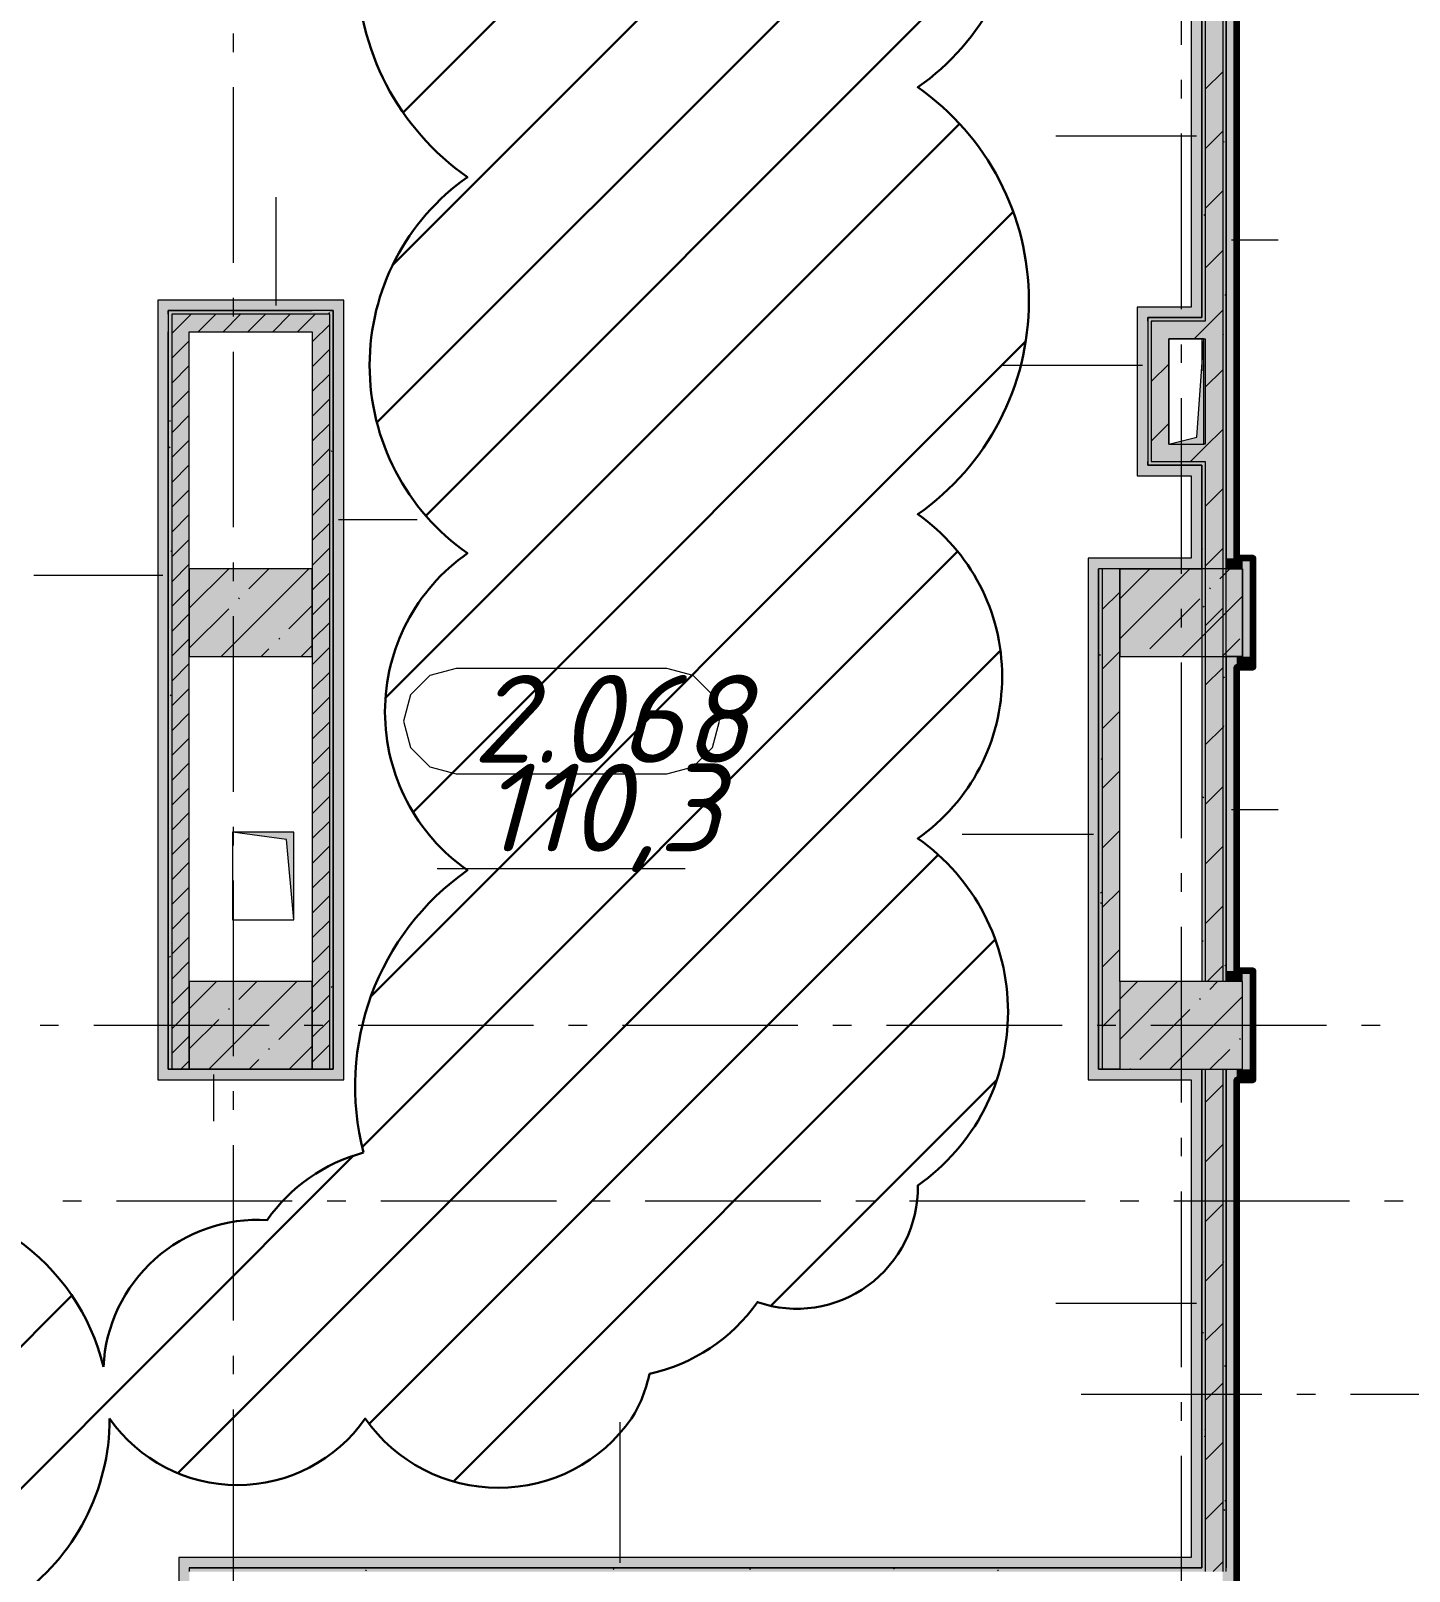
# Model space of a CAD drawing. Header units: millimetres. Extents: x -537608 to 253996, y -217170 to 186033.
# Drawn here: x -289315 to -281462, y 18091 to 26862 of the extents above; entities that cross this region are included whole.
import ezdxf

# ---------------------------------------------------------------- set-up
doc = ezdxf.new("R2010")
doc.units = ezdxf.units.MM
doc.layers.add('16) Лак 1.6м', color=160, linetype='Continuous', lineweight=90)
doc.layers.add('2) окраска коммуникации', color=152, linetype='Continuous', lineweight=30)
doc.layers.add('PDF _Геометрия', color=7, linetype='Continuous')
doc.layers.add('PDF _Текст', color=7, linetype='Continuous')
doc.layers.add('PDF _Сплошная заливка', color=7, linetype='Continuous', true_color=0xffffff)
doc.styles.add('PDF ISOCPEUR Italic', font='isocpeui.ttf')

msp = doc.modelspace()

# ---------------------------------------------------------------- hatches: boundary and pattern name
at = {"layer": '2) окраска коммуникации'}
h = msp.add_hatch(dxfattribs=at)
h.set_pattern_fill('ANSI31', color=5, scale=222)
h.set_pattern_definition([(45, (-305519.1, -20669.7), (-498.404, 498.404), [])])
edge = h.paths.add_edge_path()
edge.add_spline(control_points=[(-290778.1295, 11066.7373), (-290387.3432, 10570.6496), (-289743.0728, 11066.7373), (-288919.2533, 10560.095), (-288105.994, 11182.8428), (-286954.7585, 10760.6403), (-286007.4205, 10940.029), (-285042.7478, 10616.4758), (-284130.9316, 11012.6635), (-281975.2536, 10728.4524), (-280376.2745, 10966.1654), (-279268.5104, 11271.0495), (-278118.4513, 10949.6411), (-276985.3065, 10882.0339), (-275953.6379, 10645.4087), (-275395.5218, 9715.8097), (-275395.5218, 8271.0495), (-275157.9741, 7191.9904), (-275614.614, 6955.3652), (-274802.8089, 5738.4356), (-275817.5649, 5129.9708), (-275327.2936, 3468.321), (-275716.2842, 2758.4446), (-275293.4682, 2171.0495), (-273991.1979, 1727.4348), (-273974.2852, 2606.3284), (-273078.3544, 3011.9716), (-273078.3544, 4702.1524), (-273720.5962, 5040.1884), (-273078.3544, 5733.1622), (-273720.5962, 6578.2529), (-273078.3544, 7271.2267), (-273805.1597, 8271.0495), (-273078.3544, 9012.1129), (-274291.2526, 9488.1178), (-274291.2526, 9164.2291), (-275005.9538, 9367.0507), (-275005.9538, 9971.0495), (-275073.6046, 10786.8019), (-275073.6046, 11271.0495), (-274668.0133, 12503.4462), (-274837.1388, 13297.8308), (-275344.5167, 13652.7686), (-276004.109, 13838.6884), (-276985.0411, 13838.6884), (-277813.7588, 13821.7866), (-278642.4766, 14041.51), (-279014.5545, 14768.2882), (-278845.4274, 16002.1196), (-278185.8367, 17021.0495), (-276443.2448, 17292.7757), (-275935.8653, 18408.2946), (-275682.1763, 19337.8936), (-275310.1, 19659.0285), (-275479.2255, 20622.4311), (-274684.3331, 20656.2347), (-273872.5265, 20842.1545), (-273940.1773, 22126.6913), (-274481.0718, 22725.7503), (-273331.0143, 24399.0292), (-274379.5972, 25075.1012), (-273331.0143, 26038.5045), (-274075.1701, 26985.0053), (-273078.3544, 28523.0692), (-273078.3544, 28523.0692), (-273345.9962, 29714.5377), (-274039.4124, 30880.7626), (-275206.3826, 30238.4942), (-276187.3147, 30745.5482), (-277354.2849, 30153.9852), (-279011.7204, 30982.1734), (-280026.4779, 30677.941), (-281278.0101, 29934.2611), (-280499.3584, 28301.0495), (-281142.0364, 27038.3862), (-279890.5042, 25838.3584), (-281260.4253, 24180.0495), (-280059.6297, 22745.3283), (-281159.2859, 21829.0495), (-280076.8792, 20222.5318), (-281092.8162, 18916.6266), (-280737.6526, 18003.9293), (-280923.6908, 17429.2674), (-281752.4085, 17141.9368), (-283156.155, 17665.8933), (-283714.2711, 17125.035), (-284813.5921, 17750.4023), (-285185.6684, 17108.1332), (-286132.7751, 17801.1077), (-287328.3544, 16388.2505), (-285898.1717, 14701.7611), (-286388.6369, 13644.8407), (-285779.7843, 13214.0495), (-286591.5893, 12701.0495), (-286591.5893, 11811.5525), (-287690.9088, 11727.0435), (-288012.2486, 12132.6867), (-288722.5774, 11760.8471), (-289229.9569, 12453.8216), (-289940.2857, 11963.6687), (-290684.4415, 11777.7489), (-290778.1295, 11066.7373)], knot_values=[0, 0, 0, 0, 1, 2, 3, 4, 5, 6, 7, 8, 9, 10, 11, 12, 13, 14, 15, 16, 17, 18, 19, 20, 21, 22, 23, 24, 25, 26, 27, 28, 29, 30, 31, 32, 33, 34, 35, 36, 37, 38, 39, 40, 41, 42, 43, 44, 45, 46, 47, 48, 49, 50, 51, 52, 53, 54, 55, 56, 57, 58, 59, 60, 61, 62, 63, 64, 65, 66, 67, 68, 69, 70, 71, 72, 73, 74, 75, 76, 77, 78, 79, 80, 81, 82, 83, 84, 85, 86, 87, 88, 89, 90, 91, 92, 93, 94, 95, 96, 97, 98, 99, 99, 99, 99], degree=3, periodic=0)
edge = h.paths.add_edge_path(flags=16)
edge.add_arc((-282974.1314, 12518.0171), 1274.5672, 125.00000005, 234.99999995, ccw=False)
edge.add_arc((-283038.6718, 14513.9725), 1162.0444, 125.00000005, 234.99999995, ccw=False)
edge.add_arc((-282295.8664, 15202.9232), 1433.6455, 59.43173918, 169.43173908, ccw=False)
edge.add_arc((-282677.7619, 14748.5093), 2021.4887, -53.3391216, 56.66087831, ccw=False)
edge.add_arc((-282413.8331, 12555.5506), 1102.6336, -78.79029658, 31.20970332, ccw=False)
edge.add_arc((-282952.3368, 12001.1084), 919.0678, 215.00000005, 324.99999995, ccw=False)
edge = h.paths.add_edge_path(flags=16)
edge.add_arc((-277532.2831, 20735.819), 1174.7616, 125.00000005, 234.99999995, ccw=False)
edge.add_arc((-276960.5272, 23476.9879), 2171.5877, 125.00000005, 234.99999995, ccw=False)
edge.add_arc((-277291.7326, 26561.6986), 1594.1487, 125.00000005, 234.99999995, ccw=False)
edge.add_arc((-277094.17, 27873.7201), 1111.9458, 70.31799188, 180.31799178, ccw=False)
edge.add_arc((-276872.3717, 27774.8819), 1155.9508, -27.59113456, 82.40886534, ccw=False)
edge.add_arc((-276749.5729, 25951.7436), 1572.0517, -54.99999995, 54.99999995, ccw=False)
edge.add_arc((-276903.4785, 23156.4449), 1840.3779, -54.99999995, 54.99999995, ccw=False)
edge.add_arc((-276968.849, 21036.3715), 1277.4016, -81.34673665, 28.65326325, ccw=False)
edge.add_arc((-277491.3785, 20273.9631), 872.5123, 215.00000005, 324.99999995, ccw=False)
h = msp.add_hatch(dxfattribs=at)
h.set_pattern_fill('ANSI31', color=256, scale=180)
h.paths.add_polyline_path([(-284261.5973, 24109.0515, 0.52056705), (-284261.5973, 26540.8731, 0.52056705), (-284261.5973, 28830.2404, 0.52056705), (-285626.3393, 29828.8486, 0.52056705), (-286827.0414, 28445.9012, 0.52056705), (-286827.0414, 26028.7233, 0.52056705), (-286827.0414, 23887.4023, 0.52056705), (-286827.0414, 22082.0016, 0.313339017), (-287418.7029, 20474.292, 0.176741999), (-287968.2498, 20090.1541, 0.41719381), (-288900.9717, 19255.1572, 0.182310255), (-289397.7507, 19982.4334, 0.52056705), (-290302.8839, 19605.0275, 0.52056705), (-290302.8839, 17499.833, 0.52056705), (-290302.8839, 15774.49, 0.52056705), (-290302.8839, 13721.1922, 0.52056705), (-289397.7507, 15501.0554, 0.52056705), (-289397.7507, 17937.9862, 0.244698443), (-288865.6148, 18960.2098, 0.52056705), (-287409.1652, 18960.2098, 0.52056705), (-285892.2135, 18960.2098, 0.092531076), (-285790.8179, 19215.2453, 0.189613203), (-285175.6001, 19622.8638, 0.52056705), (-284261.5973, 20287.7266, 0.52056705), (-284261.5973, 22263.2197, 0.52056705)])
at = {"layer": 'PDF _Сплошная заливка', "transparency": 33554559}
h = msp.add_hatch(color=256, dxfattribs=at)
h.paths.add_polyline_path([(-282624.354, 18108.9991), (-282624.354, 20949.0001), (-282644.3528, 20949.0001), (-282644.3528, 18108.9991)], flags=0)
h.paths.add_polyline_path([(-282641.1708, 21449.0001), (-282624.354, 21449.0001), (-282624.354, 24409.0153), (-282644.3528, 24409.0153), (-282644.3528, 21449.0001)], flags=0)
h.paths.add_polyline_path([(-282631.3533, 25109.0139), (-282644.3528, 25109.0139), (-282640.217, 24984.922)], flags=0)
h.paths.add_polyline_path([(-282631.3533, 24509.0157), (-282624.354, 24509.0157), (-282624.354, 25109.0139), (-282631.3533, 25109.0139), (-282631.3533, 24549.0133)], flags=0)
h.paths.add_polyline_path([(-282624.354, 25209.0144), (-282624.354, 27299.0035), (-282644.3528, 27299.0035), (-282644.3528, 25209.0144)], flags=0)
h.paths.add_polyline_path([(-282624.354, 27799.0013), (-282624.354, 28654.3486), (-282644.3528, 28652.3507), (-282644.3528, 27799.0013), (-282634.3524, 27799.0013)], flags=0)
h.paths.add_polyline_path([(-282624.354, 30414.3501), (-282624.354, 30799.0012), (-282644.3528, 30799.0012), (-282642.3527, 30416.3524), (-282634.3524, 30414.3501)], flags=0)
h = msp.add_hatch(color=256, dxfattribs=at)
h.paths.add_polyline_path([(-282524.3536, 17988.9999), (-282504.3526, 17988.9999), (-282504.3526, 20949.0001), (-282524.3536, 20949.0001), (-282524.3536, 18089.0004)], flags=0)
h.paths.add_polyline_path([(-282512.7363, 21449.0001), (-282504.3526, 21449.0001), (-282504.3526, 27299.0035), (-282524.3536, 27299.0035), (-282524.3536, 21449.0001)], flags=0)
h.paths.add_polyline_path([(-282520.7862, 27799.0013), (-282504.3526, 27799.0013), (-282506.3527, 28652.3507), (-282524.3536, 28654.3486), (-282524.3536, 27799.0013)], flags=0)
h.paths.add_polyline_path([(-282524.3536, 30414.3501), (-282504.3526, 30416.3524), (-282504.3526, 30799.0012), (-282624.354, 30799.0012), (-282624.354, 30779.0046), (-282524.3536, 30779.0046), (-282524.3536, 30416.3524)], flags=0)
h = msp.add_hatch(color=256, dxfattribs=at)
h.paths.add_polyline_path([(-282624.354, 18089.0004), (-282524.3536, 18089.0004), (-282524.3536, 20949.0001), (-282624.354, 20949.0001), (-282624.354, 18108.9991)], flags=0)
h.paths.add_polyline_path([(-282524.3536, 21449.0001), (-282524.3536, 27299.0035), (-282624.354, 27299.0035), (-282624.354, 21449.0001), (-282577.368, 21449.0001)], flags=0)
h.paths.add_polyline_path([(-282524.3536, 27799.0013), (-282524.3536, 28654.3486), (-282624.354, 28654.3486), (-282624.354, 27799.0013), (-282544.5009, 27799.0013)], flags=0)
h.paths.add_polyline_path([(-282624.354, 30414.3501), (-282524.3536, 30414.3501), (-282524.3536, 30779.0046), (-282624.354, 30779.0046)], flags=0)
at = {"layer": 'PDF _Сплошная заливка', "true_color": 0xff7d7d, "transparency": 33554559}
for points in [[(-282504.3526, 23859.0001), (-282444.3542, 23859.0001), (-282444.3542, 27299.0035), (-282504.3526, 27299.0035), (-282504.3526, 24461.5948)], [(-282411.3536, 23298.9993), (-282351.353, 23298.9993), (-282351.353, 23859.0001), (-282411.3536, 23859.0001), (-282411.3536, 23749.6084)], [(-282504.3526, 21509.0007), (-282444.3542, 21509.0007), (-282444.3542, 23298.9993), (-282504.3526, 23298.9993), (-282504.3526, 21613.658)], [(-282411.3536, 20949.0001), (-282351.353, 20949.0001), (-282351.353, 21509.0007), (-282411.3536, 21509.0007), (-282411.3536, 21449.0001)], [(-282504.3526, 17969.0011), (-282444.3542, 17969.0011), (-282444.3542, 20949.0001), (-282504.3526, 20949.0001), (-282504.3526, 18108.9991)], [(-282411.3536, 20889.0015), (-282351.353, 20889.0015), (-282351.353, 20949.0001), (-282444.3542, 20949.0001), (-282444.3542, 20889.0015)]]:
    msp.add_hatch(color=11, dxfattribs=at).paths.add_polyline_path(points)
at = {"layer": 'PDF _Сплошная заливка', "true_color": 0x56bc34, "transparency": 33554559}
for points in [[(-287711.7014, 25269), (-287591.7022, 25269), (-287591.7022, 25329.0029), (-288531.7014, 25329.0029), (-288531.7014, 25269), (-287901.1786, 25269)], [(-282704.3535, 25229.0153), (-282704.3535, 25289.0139), (-283011.354, 25289.0139), (-283011.354, 25229.0153), (-282873.3109, 25229.0153)], [(-282704.3535, 24329.0158), (-282644.3528, 24329.0158), (-282644.3528, 24389.0144), (-282951.3534, 24389.0144), (-282951.3534, 24329.0158), (-282873.3109, 24329.0158)], [(-282704.3535, 23799.0015), (-282704.3535, 23859.0001), (-283291.3522, 23859.0001), (-283291.3522, 23799.0015), (-282873.3109, 23799.0015)], [(-282704.3535, 20889.0015), (-282644.3528, 20889.0015), (-282644.3528, 20949.0001), (-283231.3537, 20949.0001), (-283231.3537, 20889.0015), (-282873.3109, 20889.0015)], [(-282704.3535, 18108.9991), (-282704.3535, 18168.9998), (-288471.7029, 18168.9998), (-288471.7029, 18108.9991), (-282873.3109, 18108.9991)]]:
    msp.add_hatch(color=85, dxfattribs=at).paths.add_polyline_path(points)
at = {"layer": 'PDF _Сплошная заливка', "transparency": 33554559}
for points in [[(-287611.701, 25249.0034), (-287611.701, 25269), (-288531.7014, 25269), (-288531.7014, 25249.0034), (-287711.7014, 25249.0034)], [(-287611.701, 20949.3489), (-287591.7022, 20949.3489), (-287591.7022, 25269), (-287611.701, 25269), (-287611.701, 21613.658)], [(-287711.7014, 25149.003), (-287711.7014, 25249.0034), (-288511.7026, 25249.0034), (-288511.7026, 25149.003), (-287901.1786, 25149.003)], [(-287711.7014, 20949.3489), (-287611.701, 20949.3489), (-287611.701, 25249.0034), (-287711.7014, 25249.0034), (-287711.7014, 21613.658)], [(-282644.3528, 25209.0144), (-282644.3528, 25229.0153), (-282951.3534, 25229.0153), (-282951.3534, 25209.0144), (-282873.3109, 25209.0144)], [(-282951.3534, 24409.0153), (-282931.3524, 24409.0153), (-282931.3524, 25209.0144), (-282951.3534, 25209.0144), (-282951.3534, 24461.5948)], [(-282873.3109, 25109.0139), (-282624.354, 25109.0139), (-282624.354, 25209.0144), (-282931.3524, 25209.0144), (-282931.3524, 25109.0139)], [(-282831.3542, 24509.0157), (-282831.3542, 25109.0139), (-282931.3524, 25109.0139), (-282931.3524, 24509.0157), (-282873.3109, 24509.0157)], [(-282873.3109, 24409.0153), (-282624.354, 24409.0153), (-282624.354, 24509.0157), (-282931.3524, 24509.0157), (-282931.3524, 24409.0153)], [(-282644.3528, 24389.0144), (-282644.3528, 24409.0153), (-282951.3534, 24409.0153), (-282951.3534, 24389.0144), (-282873.3109, 24389.0144)], [(-283211.3528, 20949.0001), (-283111.3523, 20949.0001), (-283111.3523, 23799.0015), (-283211.3528, 23799.0015), (-283211.3528, 21449.0001)], [(-282873.3109, 18089.0004), (-282624.354, 18089.0004), (-282624.354, 18108.9991), (-288411.7022, 18108.9991), (-288411.7022, 18089.0004), (-284549.2675, 18089.0004)]]:
    msp.add_hatch(color=256, dxfattribs=at).paths.add_polyline_path(points)

# ---------------------------------------------------------------- linework, layer by layer
at = {"layer": '16) Лак 1.6м'}
msp.add_lwpolyline([(-284544.3545, 17668.9998), (-284544.3545, 17909.0004), (-282444.3542, 17939.0008), (-282444.3542, 20889.0015), (-282351.353, 20889.0015), (-282351.353, 21509.0007), (-282444.3542, 21509.0007), (-282444.3542, 23239.0008), (-282351.353, 23239.0008), (-282351.353, 23859.0001), (-282444.3542, 23859.0001), (-282444.3542, 27239.0007), (-282351.353, 27239.0007), (-282351.353, 27859.0042), (-282444.3542, 27859.0042), (-282444.3542, 28654.3486)], dxfattribs=at)
at = {"layer": '2) окраска коммуникации'}
for points in [[(-287418.7029, 20474.292, -0.313339017), (-286827.0414, 22082.0016, -0.52056705), (-286827.0414, 23887.4023, -0.52056705), (-286827.0414, 26028.7233, -0.52056705), (-286827.0414, 28445.9012, -0.52056705), (-285626.3393, 29828.8486, -0.52056705), (-284261.5973, 28830.2404, -0.52056705), (-284261.5973, 26540.8731, -0.52056705), (-284261.5973, 24109.0515, -0.52056705), (-284261.5973, 22263.2197, -0.52056705), (-284261.5973, 20287.7266, -0.52056705), (-285175.6001, 19622.8638, -0.189613203), (-285790.8179, 19215.2453, -0.189613203)], [(-288900.9717, 19255.1572, -0.41719381), (-287968.2498, 20090.1541, -0.176741999), (-287418.7029, 20474.292, -0.176741999)], [(-288865.6148, 18960.2098, -0.244698443), (-289397.7507, 17937.9862, -0.52056705), (-289397.7507, 15501.0554, -0.52056705), (-290302.8839, 13721.1922, -0.52056705), (-290302.8839, 15774.49, -0.52056705), (-290302.8839, 17499.833, -0.52056705), (-290302.8839, 19605.0275, -0.52056705), (-289397.7507, 19982.4334, -0.182310255), (-288900.9717, 19255.1572, -0.182310255)], [(-285790.8179, 19215.2453, -0.092531076), (-285892.2135, 18960.2098, -0.52056705), (-287409.1652, 18960.2098, -0.52056705), (-288865.6148, 18960.2098)]]:
    msp.add_lwpolyline(points, format="xyb", dxfattribs=at)
msp.add_open_spline([(-290778.1295, 11066.7373), (-290387.3432, 10570.6496), (-289743.0728, 11066.7373), (-288919.2533, 10560.095), (-288105.994, 11182.8428), (-286954.7585, 10760.6403), (-286007.4205, 10940.029), (-285042.7478, 10616.4758), (-284130.9316, 11012.6635), (-281975.2536, 10728.4524), (-280376.2745, 10966.1654), (-279268.5104, 11271.0495), (-278118.4513, 10949.6411), (-276985.3065, 10882.0339), (-275953.6379, 10645.4087), (-275395.5218, 9715.8097), (-275395.5218, 8271.0495), (-275157.9741, 7191.9904), (-275614.614, 6955.3652), (-274802.8089, 5738.4356), (-275817.5649, 5129.9708), (-275327.2936, 3468.321), (-275716.2842, 2758.4446), (-275293.4682, 2171.0495), (-273991.1979, 1727.4348), (-273974.2852, 2606.3284), (-273078.3544, 3011.9716), (-273078.3544, 4702.1524), (-273720.5962, 5040.1884), (-273078.3544, 5733.1622), (-273720.5962, 6578.2529), (-273078.3544, 7271.2267), (-273805.1597, 8271.0495), (-273078.3544, 9012.1129), (-274291.2526, 9488.1178), (-274291.2526, 9164.2291), (-275005.9538, 9367.0507), (-275005.9538, 9971.0495), (-275073.6046, 10786.8019), (-275073.6046, 11271.0495), (-274668.0133, 12503.4462), (-274837.1388, 13297.8308), (-275344.5167, 13652.7686), (-276004.109, 13838.6884), (-276985.0411, 13838.6884), (-277813.7588, 13821.7866), (-278642.4766, 14041.51), (-279014.5545, 14768.2882), (-278845.4274, 16002.1196), (-278185.8367, 17021.0495), (-276443.2448, 17292.7757), (-275935.8653, 18408.2946), (-275682.1763, 19337.8936), (-275310.1, 19659.0285), (-275479.2255, 20622.4311), (-274684.3331, 20656.2347), (-273872.5265, 20842.1545), (-273940.1773, 22126.6913), (-274481.0718, 22725.7503), (-273331.0143, 24399.0292), (-274379.5972, 25075.1012), (-273331.0143, 26038.5045), (-274075.1701, 26985.0053), (-273078.3544, 28523.0692), (-273078.3544, 28523.0692), (-273345.9962, 29714.5377), (-274039.4124, 30880.7626), (-275206.3826, 30238.4942), (-276187.3147, 30745.5482), (-277354.2849, 30153.9852), (-279011.7204, 30982.1734), (-280026.4779, 30677.941), (-281278.0101, 29934.2611), (-280499.3584, 28301.0495), (-281142.0364, 27038.3862), (-279890.5042, 25838.3584), (-281260.4253, 24180.0495), (-280059.6297, 22745.3283), (-281159.2859, 21829.0495), (-280076.8792, 20222.5318), (-281092.8162, 18916.6266), (-280737.6526, 18003.9293), (-280923.6908, 17429.2674), (-281752.4085, 17141.9368), (-283156.155, 17665.8933), (-283714.2711, 17125.035), (-284813.5921, 17750.4023), (-285185.6684, 17108.1332), (-286132.7751, 17801.1077), (-287328.3544, 16388.2505), (-285898.1717, 14701.7611), (-286388.6369, 13644.8407), (-285779.7843, 13214.0495), (-286591.5893, 12701.0495), (-286591.5893, 11811.5525), (-287690.9088, 11727.0435), (-288012.2486, 12132.6867), (-288722.5774, 11760.8471), (-289229.9569, 12453.8216), (-289940.2857, 11963.6687), (-290684.4415, 11777.7489), (-290778.1295, 11066.7373)], degree=3, dxfattribs=at)
at = {"layer": 'PDF _Геометрия', "color": 253, "lineweight": 9, "true_color": 0xaaaaaa}
for p, q in [((-282761.353, 27782.5958), (-282761.353, 26782.5959)), ((-288161.3545, 26846.8056), (-288161.3545, 26740.975)), ((-282761.353, 26582.595), (-282761.353, 26476.7644)), ((-288161.3545, 26540.9741), (-288161.3545, 25540.9741)), ((-282761.353, 26276.7636), (-282761.353, 25276.7636)), ((-288161.3545, 25340.9733), (-288161.3545, 25235.1383)), ((-282631.3533, 25109.0139), (-282831.3542, 25109.0139)), ((-282831.3542, 25109.0139), (-282831.3542, 24509.0157)), ((-282671.353, 24549.0133), (-282631.3533, 25109.0139)), ((-282631.3533, 24509.0157), (-282631.3533, 25109.0139)), ((-288161.3545, 25035.1375), (-288161.3545, 24035.1376)), ((-282761.353, 25076.7627), (-282761.353, 24970.9278)), ((-282761.353, 24770.9312), (-282761.353, 23770.9269)), ((-282831.3542, 24509.0157), (-282671.353, 24549.0133)), ((-282831.3542, 24509.0157), (-282631.3533, 24509.0157)), ((-288161.3545, 23835.141), (-288161.3545, 23729.3061)), ((-288161.3545, 23529.3052), (-288161.3545, 22529.3052)), ((-282761.353, 23570.9304), (-282761.353, 23465.0954)), ((-282761.353, 23265.0947), (-282761.353, 22265.0947)), ((-287041.069, 23190.8952), (-287150.8762, 23081.0902)), ((-286891.0684, 23231.0909), (-287041.069, 23190.8952)), ((-285691.0697, 23231.0909), (-286891.0684, 23231.0909)), ((-285541.069, 23190.8952), (-285691.0697, 23231.0909)), ((-285431.2619, 23081.0902), (-285541.069, 23190.8952)), ((-287150.8762, 23081.0902), (-287191.0696, 22931.0895)), ((-285391.0684, 22931.0895), (-285431.2619, 23081.0902)), ((-287191.0696, 22931.0895), (-287150.8762, 22781.089)), ((-285431.2619, 22781.089), (-285391.0684, 22931.0895)), ((-287150.8762, 22781.089), (-287041.069, 22671.2796)), ((-285541.069, 22671.2796), (-285431.2619, 22781.089)), ((-287041.069, 22671.2796), (-286891.0684, 22631.0883)), ((-286891.0684, 22631.0883), (-285691.0697, 22631.0883)), ((-285691.0697, 22631.0883), (-285541.069, 22671.2796)), ((-287816.3543, 22299.3482), (-288166.3537, 22299.3482)), ((-288166.3537, 22299.3482), (-288166.3537, 21799.3482)), ((-287858.8537, 22256.8489), (-288166.3537, 22299.3482)), ((-288161.3545, 22329.3044), (-288161.3545, 22223.4716)), ((-287816.3543, 21799.3482), (-287816.3543, 22299.3482)), ((-287816.3543, 21799.3482), (-287858.8537, 22256.8489)), ((-288161.3545, 22023.4729), (-288161.3545, 21023.4708)), ((-287000.1069, 22093.0542), (-285587.1961, 22093.0542)), ((-282761.353, 22065.0959), (-282761.353, 21959.261)), ((-288166.3537, 21799.3482), (-287816.3543, 21799.3482)), ((-282761.353, 21759.2623), (-282761.353, 20759.2623)), ((-289262.2893, 21199.3477), (-289156.4566, 21199.3477)), ((-288956.4557, 21199.3477), (-287956.4557, 21199.3477)), ((-287756.457, 21199.3477), (-287650.622, 21199.3477)), ((-287450.6234, 21199.3477), (-286450.6234, 21199.3477)), ((-286250.6225, 21199.3477), (-286144.7898, 21199.3477)), ((-285944.7889, 21199.3477), (-284944.7889, 21199.3477)), ((-284744.7881, 21199.3477), (-284638.9553, 21199.3477)), ((-284438.9545, 21199.3477), (-283438.9545, 21199.3477)), ((-283238.9558, 21199.3477), (-283133.1209, 21199.3477)), ((-282933.1221, 21199.3477), (-281933.1222, 21199.3477)), ((-281733.1214, 21199.3477), (-281627.2885, 21199.3477)), ((-288161.3545, 20823.4721), (-288161.3545, 20717.6371)), ((-282761.353, 20559.2615), (-282761.353, 20453.4287)), ((-288161.3545, 20517.6384), (-288161.3545, 19517.6384)), ((-289131.9581, 20199.3478), (-289026.1231, 20199.3478)), ((-288826.1244, 20199.3478), (-287826.1245, 20199.3478)), ((-287626.1236, 20199.3478), (-287520.2908, 20199.3478)), ((-287320.2899, 20199.3478), (-286320.29, 20199.3478)), ((-286120.2892, 20199.3478), (-286014.4564, 20199.3478)), ((-285814.4555, 20199.3478), (-284814.4556, 20199.3478)), ((-284614.4568, 20199.3478), (-284508.6219, 20199.3478)), ((-284308.6232, 20199.3478), (-283308.6232, 20199.3478)), ((-283108.6224, 20199.3478), (-283002.7896, 20199.3478)), ((-282802.7888, 20199.3478), (-281802.7888, 20199.3478)), ((-282761.353, 20253.4279), (-282761.353, 19253.4279)), ((-281602.7879, 20199.3478), (-281496.9551, 20199.3478)), ((-288161.3545, 19317.6376), (-288161.3545, 19211.8048)), ((-283330.1054, 19099.3474), (-282302.5821, 19099.3474)), ((-282761.353, 19053.427), (-282761.353, 18947.5943)), ((-282102.5812, 19099.3474), (-281996.7484, 19099.3474)), ((-281796.7476, 19099.3474), (-280796.7476, 19099.3474)), ((-288161.3545, 19011.804), (-288161.3545, 18011.804)), ((-282761.353, 18747.5955), (-282761.353, 17747.5934))]:
    msp.add_line(p, q, dxfattribs=at)
at = {"layer": 'PDF _Геометрия', "lineweight": 9}
for p, q in [((-282624.354, 27299.0035), (-282624.354, 25209.0144)), ((-282524.3536, 27299.0035), (-282524.3536, 21449.0001)), ((-282504.3526, 23859.0001), (-282504.3526, 27299.0035)), ((-282504.3526, 27299.0035), (-282504.3526, 23859.0001)), ((-282704.3535, 27239.0007), (-282704.3535, 25289.0139)), ((-282644.3528, 25229.0153), (-282644.3528, 27239.0007)), ((-282644.3528, 27239.0007), (-282644.3528, 25229.0153)), ((-282444.3542, 27239.0007), (-282444.3542, 23859.0001)), ((-282624.354, 26529.43), (-282524.3536, 26629.4304)), ((-282674.3521, 26263.1612), (-283474.3534, 26263.1612)), ((-282624.354, 26190.0167), (-282524.3536, 26290.0171)), ((-287916.2794, 25299.0036), (-287916.2794, 25915.1533)), ((-282624.354, 25850.6077), (-282524.3536, 25950.6082)), ((-282474.3534, 25672.5627), (-282208.203, 25672.5627)), ((-282624.354, 25511.1945), (-282524.3536, 25611.1949)), ((-288531.7014, 25329.0029), (-288591.7022, 25329.0029)), ((-288591.7022, 25329.0029), (-288591.7022, 20889.0015)), ((-287591.7022, 25329.0029), (-288531.7014, 25329.0029)), ((-287711.7014, 25269), (-288531.7014, 25269)), ((-288531.7014, 25269), (-288531.7014, 25249.0034)), ((-288531.7014, 25249.0034), (-288531.7014, 25269)), ((-288531.7014, 25269), (-287711.7014, 25269)), ((-287611.701, 25269), (-287711.7014, 25269)), ((-287591.7022, 25269), (-287611.701, 25269)), ((-287611.701, 25269), (-287591.7022, 25269)), ((-287531.7014, 25329.0029), (-287591.7022, 25329.0029)), ((-287591.7022, 20949.3489), (-287591.7022, 25269)), ((-287591.7022, 25269), (-287591.7022, 20949.3489)), ((-287531.7014, 20949.0001), (-287531.7014, 25329.0029)), ((-282704.3535, 25289.0139), (-283011.354, 25289.0139)), ((-283011.354, 25289.0139), (-283011.354, 25229.0153)), ((-282624.354, 25171.7855), (-282524.3536, 25271.7816)), ((-288531.7014, 25249.0034), (-288531.7014, 25149.003)), ((-287711.7014, 25249.0034), (-288511.7026, 25249.0034)), ((-288511.7026, 25249.0034), (-288511.7026, 25149.003)), ((-288501.9799, 25149.003), (-288401.9795, 25249.0034)), ((-288360.5588, 25149.003), (-288260.5583, 25249.0034)), ((-288219.1377, 25149.003), (-288119.1372, 25249.0034)), ((-288077.7165, 25149.003), (-287977.7161, 25249.0034)), ((-287936.2954, 25149.003), (-287836.295, 25249.0034)), ((-287794.8743, 25149.003), (-287711.7014, 25232.1716)), ((-287711.7014, 25232.1716), (-287694.8739, 25249.0034)), ((-287611.701, 25249.0034), (-287711.7014, 25249.0034)), ((-287711.7014, 25090.7526), (-287611.701, 25190.7531)), ((-287611.701, 20949.3489), (-287611.701, 25249.0034)), ((-283011.354, 25229.0153), (-283011.354, 24329.0158)), ((-282951.3534, 25209.0144), (-282951.3534, 25229.0153)), ((-282951.3534, 25229.0153), (-282704.3535, 25229.0153)), ((-282644.3528, 25229.0153), (-282951.3534, 25229.0153)), ((-282951.3534, 25229.0153), (-282951.3534, 25209.0144)), ((-282951.3534, 25209.0144), (-282951.3534, 25109.0139)), ((-282931.3524, 25204.1961), (-282926.5341, 25209.0144)), ((-282644.3528, 25209.0144), (-282931.3524, 25209.0144)), ((-282931.3524, 25209.0144), (-282931.3524, 25109.0139)), ((-282704.3535, 25229.0153), (-282644.3528, 25229.0153)), ((-282624.354, 25209.0144), (-282644.3528, 25209.0144)), ((-288531.7014, 25149.003), (-288531.7014, 20949.0001)), ((-288531.7014, 20949.0001), (-288531.7014, 25149.003)), ((-288511.7026, 25139.2802), (-288501.9799, 25149.003)), ((-288511.7026, 25149.003), (-288511.7026, 20949.0001)), ((-288511.7026, 24997.8569), (-288411.7022, 25097.8573)), ((-288411.7022, 20949.0001), (-288411.7022, 25149.003)), ((-288411.7022, 25149.003), (-287711.7014, 25149.003)), ((-287711.7014, 25149.003), (-287711.7014, 20949.3489)), ((-282951.3534, 25109.0139), (-282951.3534, 24509.0157)), ((-282951.3534, 25109.0139), (-282951.3534, 24509.0157)), ((-282931.3524, 25109.0139), (-282931.3524, 24509.0157)), ((-282831.3542, 24509.0157), (-282831.3542, 25109.0139)), ((-282831.3542, 25109.0139), (-282644.3528, 25109.0139)), ((-282687.1234, 25109.0139), (-282624.354, 25171.7855)), ((-282644.3528, 25109.0139), (-282644.3528, 24927.0162)), ((-282644.3528, 25109.0139), (-282624.354, 25109.0139)), ((-282624.354, 25109.0139), (-282624.354, 24509.0157)), ((-287711.7014, 24949.3294), (-287611.701, 25049.3298)), ((-288511.7026, 24856.438), (-288411.7022, 24956.4384)), ((-282981.3526, 24956.5332), (-283781.3539, 24956.5332)), ((-282931.3524, 24864.7828), (-282831.3542, 24964.7833)), ((-282624.354, 24832.3723), (-282524.3536, 24932.3727)), ((-287711.7014, 24807.9104), (-287611.701, 24907.9108)), ((-288511.7026, 24715.0147), (-288411.7022, 24815.0151)), ((-287711.7014, 24666.4871), (-287611.701, 24766.4875)), ((-288511.7026, 24573.5957), (-288411.7022, 24673.5961)), ((-287711.7014, 24525.0682), (-287611.701, 24625.0686)), ((-282931.3524, 24525.3738), (-282831.3542, 24625.3743)), ((-282624.354, 24492.959), (-282524.3536, 24592.9594)), ((-288511.7026, 24432.1724), (-288411.7022, 24532.1729)), ((-287711.7014, 24383.6449), (-287611.701, 24483.6453)), ((-282951.3534, 24509.0157), (-282951.3534, 24409.0153)), ((-282931.3524, 24509.0157), (-282931.3524, 24409.0153)), ((-282708.2999, 24409.0153), (-282624.354, 24492.959)), ((-282624.354, 24509.0157), (-282631.3533, 24509.0157)), ((-288511.7026, 24290.7535), (-288411.7022, 24390.7539)), ((-282951.3534, 24409.0153), (-282951.3534, 24389.0144)), ((-282951.3534, 24389.0144), (-282951.3534, 24409.0153)), ((-282951.3534, 24389.0144), (-282644.3528, 24389.0144)), ((-282644.3528, 24389.0144), (-282951.3534, 24389.0144)), ((-282931.3524, 24409.0153), (-282644.3528, 24409.0153)), ((-282644.3528, 24409.0153), (-282624.354, 24409.0153)), ((-282644.3528, 24389.0144), (-282644.3528, 24329.0158)), ((-282644.3528, 24329.0158), (-282644.3528, 24389.0144)), ((-282624.354, 24409.0153), (-282624.354, 21449.0001)), ((-287711.7014, 24242.2216), (-287611.701, 24342.222)), ((-283011.354, 24329.0158), (-282951.3534, 24329.0158)), ((-282951.3534, 24329.0158), (-282704.3535, 24329.0158)), ((-282704.3535, 24329.0158), (-282704.3535, 23859.0001)), ((-282644.3528, 24329.0158), (-282644.3528, 23799.0015)), ((-282644.3528, 23799.0015), (-282644.3528, 24329.0158)), ((-288511.7026, 24149.3302), (-288411.7022, 24249.3306)), ((-282624.354, 24153.55), (-282524.3536, 24253.5505)), ((-287711.7014, 24100.8027), (-287611.701, 24200.8031)), ((-288511.7026, 24007.9069), (-288411.7022, 24107.9074)), ((-287711.7014, 23959.3794), (-287611.701, 24059.3798)), ((-287561.7007, 24078.6918), (-287114.2178, 24078.6918)), ((-288511.7026, 23866.488), (-288411.7022, 23966.4884)), ((-287711.7014, 23817.9604), (-287611.701, 23917.9608)), ((-282704.3535, 23859.0001), (-283291.3522, 23859.0001)), ((-283291.3522, 23859.0001), (-283291.3522, 23799.0015)), ((-282624.354, 23814.1367), (-282524.3536, 23914.1372)), ((-282504.3526, 23859.0001), (-282504.3526, 23799.0015)), ((-282504.3526, 21449.0001), (-282504.3526, 23859.0001)), ((-282444.3542, 23859.0001), (-282411.3536, 23859.0001)), ((-282411.3536, 23859.0001), (-282351.353, 23859.0001)), ((-282351.353, 23859.0001), (-282351.353, 23298.9993)), ((-288511.7026, 23725.0647), (-288411.7022, 23825.0651)), ((-288411.7022, 23574.1555), (-288186.8563, 23799.0015)), ((-287711.7014, 23799.0015), (-288411.7022, 23799.0015)), ((-288411.7022, 23799.0015), (-288411.7022, 23298.9993)), ((-288230.6603, 23298.9993), (-287730.6603, 23799.0015)), ((-288072.7389, 23685.0198), (-287958.7594, 23799.0015)), ((-287711.7014, 23298.9993), (-287711.7014, 23799.0015)), ((-287711.7014, 23676.5372), (-287611.701, 23776.5375)), ((-283291.3522, 23799.0015), (-283291.3522, 20889.0015)), ((-283231.3537, 20949.0001), (-283231.3537, 23799.0015)), ((-283231.3537, 23799.0015), (-283231.3537, 20949.0001)), ((-283211.3528, 23799.0015), (-283231.3537, 23799.0015)), ((-283111.3523, 23799.0015), (-283211.3528, 23799.0015)), ((-283211.3528, 23799.0015), (-283211.3528, 20949.0001)), ((-283111.3523, 23400.1408), (-282712.4917, 23799.0015)), ((-283111.3523, 23628.2377), (-282940.5908, 23799.0015)), ((-282411.3536, 23799.0015), (-283111.3523, 23799.0015)), ((-283111.3523, 23799.0015), (-283111.3523, 23298.9993)), ((-283111.3523, 21449.0001), (-283111.3523, 23799.0015)), ((-283111.3523, 23799.0015), (-282704.3535, 23799.0015)), ((-282704.3535, 23799.0015), (-282644.3528, 23799.0015)), ((-282644.3528, 23799.0015), (-282644.3528, 21449.0001)), ((-282541.349, 23742.0473), (-282484.3926, 23799.0015)), ((-282504.3526, 23799.0015), (-282411.3536, 23799.0015)), ((-282411.3536, 23799.0015), (-282411.3536, 23298.9993)), ((-282411.3536, 23298.9993), (-282411.3536, 23799.0015)), ((-288561.7029, 23761.0837), (-289297.5052, 23761.0837)), ((-288511.7026, 23583.6457), (-288411.7022, 23683.6462)), ((-282598.3744, 23685.0198), (-282593.6314, 23689.7606)), ((-288129.7642, 23627.9966), (-288125.0234, 23632.7374)), ((-287711.7014, 23535.1182), (-287611.701, 23635.1186)), ((-283211.3528, 23566.5513), (-283111.3523, 23666.5474)), ((-282940.5218, 23342.8723), (-282655.3975, 23627.9966)), ((-282756.2935, 23298.9993), (-282411.3536, 23643.9414)), ((-288511.7026, 23442.2225), (-288411.7022, 23542.2229)), ((-288411.7022, 23346.0587), (-288186.7895, 23570.9692)), ((-287844.6399, 23456.9229), (-287711.7014, 23589.8592)), ((-282624.354, 23474.7278), (-282524.3536, 23574.7283)), ((-287711.7014, 23393.6949), (-287611.701, 23493.6953)), ((-288511.7026, 23300.8035), (-288411.7022, 23400.804)), ((-288002.5612, 23298.9993), (-287958.6905, 23342.8723)), ((-287901.6652, 23399.8954), (-287896.9243, 23404.6405)), ((-287774.4622, 23298.9993), (-287711.7014, 23361.7623)), ((-287711.7014, 23252.2759), (-287611.701, 23352.272)), ((-282528.1967, 23298.9993), (-282427.3006, 23399.8954)), ((-288511.7026, 23159.3802), (-288411.7022, 23259.3807)), ((-288411.7022, 23298.9993), (-287711.7014, 23298.9993)), ((-283211.3528, 23227.1381), (-283111.3523, 23327.1385)), ((-283111.3523, 23298.9993), (-282411.3536, 23298.9993)), ((-282444.3542, 23298.9993), (-282504.3526, 23298.9993)), ((-282504.3526, 23298.9993), (-282504.3526, 21509.0007)), ((-282411.3536, 23298.9993), (-282444.3542, 23298.9993)), ((-282351.353, 23298.9993), (-282351.353, 23239.0008)), ((-287711.7014, 23110.8527), (-287611.701, 23210.8531)), ((-282624.354, 23135.3145), (-282524.3536, 23235.3149)), ((-282351.353, 23239.0008), (-282444.3542, 23239.0008)), ((-282444.3542, 23239.0008), (-282444.3542, 21509.0007)), ((-288511.7026, 23017.9613), (-288411.7022, 23117.9574)), ((-287711.7014, 22969.4294), (-287611.701, 23069.4298)), ((-283211.3528, 22887.7247), (-283111.3523, 22987.7252)), ((-288511.7026, 22876.538), (-288411.7022, 22976.5385)), ((-287711.7014, 22828.0104), (-287611.701, 22928.0108)), ((-282624.354, 22795.9056), (-282524.3536, 22895.906)), ((-288511.7026, 22735.1147), (-288411.7022, 22835.1152)), ((-287711.7014, 22686.5871), (-287611.701, 22786.5876)), ((-288511.7026, 22593.6958), (-288411.7022, 22693.6962)), ((-287711.7014, 22545.1682), (-287611.701, 22645.1686)), ((-283211.3528, 22548.3158), (-283111.3523, 22648.3163)), ((-288511.7026, 22452.2725), (-288411.7022, 22552.273)), ((-282624.354, 22456.4923), (-282524.3536, 22556.4927)), ((-287711.7014, 22403.7449), (-287611.701, 22503.7453)), ((-288511.7026, 22310.8514), (-288411.7022, 22410.854)), ((-282474.3534, 22428.745), (-282208.203, 22428.745)), ((-287711.7014, 22262.3238), (-287611.701, 22362.3242)), ((-283261.353, 22286.635), (-284008.2043, 22286.635)), ((-283211.3528, 22208.9047), (-283111.3523, 22308.9051)), ((-288511.7026, 22169.4303), (-288411.7022, 22269.4307)), ((-287711.7014, 22120.9027), (-287611.701, 22220.9031)), ((-282624.354, 22117.0812), (-282524.3536, 22217.0816)), ((-288511.7026, 22028.0092), (-288411.7022, 22128.0096)), ((-287711.7014, 21979.4815), (-287611.701, 22079.482)), ((-288511.7026, 21886.588), (-288411.7022, 21986.5885)), ((-287711.7014, 21838.0604), (-287611.701, 21938.0609)), ((-283211.3528, 21869.4936), (-283111.3523, 21969.4919)), ((-288511.7026, 21745.1669), (-288411.7022, 21845.1674)), ((-282624.354, 21777.6701), (-282524.3536, 21877.6705)), ((-287711.7014, 21696.6393), (-287611.701, 21796.6398)), ((-288511.7026, 21603.7458), (-288411.7022, 21703.7463)), ((-287711.7014, 21555.2182), (-287611.701, 21655.2165)), ((-283211.3528, 21530.0803), (-283111.3523, 21630.0807)), ((-288511.7026, 21462.3247), (-288411.7022, 21562.3252)), ((-287711.7014, 21413.7949), (-287611.701, 21513.7954)), ((-282613.6108, 21449.0001), (-282524.3536, 21538.2594)), ((-282504.3526, 21509.0007), (-282504.3526, 21449.0001)), ((-282444.3542, 21509.0007), (-282411.3536, 21509.0007)), ((-282411.3536, 21509.0007), (-282351.353, 21509.0007)), ((-282351.353, 21509.0007), (-282351.353, 20949.0001)), ((-288511.7026, 21320.9036), (-288411.7022, 21420.9019)), ((-288411.7022, 21293.1714), (-288255.8714, 21449.0001)), ((-287711.7014, 21449.0001), (-288411.7022, 21449.0001)), ((-288411.7022, 21449.0001), (-288411.7022, 20949.0001)), ((-288299.6754, 20949.0001), (-287799.6754, 21449.0001)), ((-288129.7642, 21347.0103), (-288027.7723, 21449.0001)), ((-287711.7014, 20949.0001), (-287711.7014, 21449.0001)), ((-283111.3523, 21119.1545), (-282781.5068, 21449.0001)), ((-283111.3523, 21347.2536), (-283009.6058, 21449.0001)), ((-283111.3523, 21449.0001), (-283111.3523, 20949.0001)), ((-282411.3536, 21449.0001), (-283111.3523, 21449.0001)), ((-282598.3744, 21404.0356), (-282553.4077, 21449.0001)), ((-282411.3536, 20949.0001), (-282411.3536, 21449.0001)), ((-287711.7014, 21272.3738), (-287611.701, 21372.3743)), ((-282825.3086, 20949.0001), (-282411.3536, 21362.9573)), ((-282655.3975, 21347.0103), (-282650.6566, 21351.7511)), ((-288511.7026, 21179.4803), (-288411.7022, 21279.4808)), ((-288411.7022, 21065.0723), (-288243.8127, 21232.9618)), ((-288186.7895, 21289.985), (-288182.0466, 21294.7279)), ((-287901.6652, 21118.9112), (-287711.7014, 21308.875)), ((-287711.7014, 21130.9527), (-287611.701, 21230.9531)), ((-283211.3528, 21190.6692), (-283111.3523, 21290.6697)), ((-282997.5471, 21004.8628), (-282712.4228, 21289.985)), ((-288511.7026, 21038.0592), (-288411.7022, 21138.0596)), ((-287958.6905, 21061.8881), (-287953.9475, 21066.6289)), ((-287843.4773, 20949.0001), (-287711.7014, 21080.7759)), ((-287711.7014, 20989.5316), (-287611.701, 21089.532)), ((-282597.2117, 20949.0001), (-282484.3237, 21061.8881)), ((-282427.3006, 21118.9112), (-282422.5576, 21123.6542)), ((-288459.3406, 20949.0001), (-288411.7022, 20996.6385)), ((-288071.5763, 20949.0001), (-288015.7158, 21004.8628)), ((-288591.7022, 20889.0015), (-288531.7014, 20889.0015)), ((-288531.7014, 20949.0001), (-288511.7026, 20949.0001)), ((-287591.7022, 20949.0001), (-288531.7014, 20949.0001)), ((-288531.7014, 20889.0015), (-287531.7014, 20889.0015)), ((-288511.7026, 20949.0001), (-288411.7022, 20949.0001)), ((-288411.7022, 20949.0001), (-287711.7014, 20949.0001)), ((-288274.6753, 20919.0008), (-288274.6753, 20652.8504)), ((-287711.7014, 20949.3489), (-287611.701, 20949.3489)), ((-287611.701, 20949.3489), (-287591.7022, 20949.3489)), ((-287591.7022, 20949.3489), (-287591.7022, 20949.0001)), ((-287531.7014, 20889.0015), (-287531.7014, 20949.0001)), ((-283291.3522, 20889.0015), (-283231.3537, 20889.0015)), ((-283111.3523, 20949.0001), (-283231.3537, 20949.0001)), ((-283231.3537, 20949.0001), (-283211.3528, 20949.0001)), ((-283231.3537, 20889.0015), (-282704.3535, 20889.0015)), ((-283211.3528, 20949.0001), (-283111.3523, 20949.0001)), ((-283113.6108, 20949.0001), (-283111.3523, 20951.2585)), ((-283111.3523, 20949.0001), (-282411.3536, 20949.0001)), ((-283053.4077, 20949.0001), (-283049.8295, 20952.5783)), ((-282704.3535, 20889.0015), (-282704.3535, 18168.9998)), ((-282644.3528, 20889.0015), (-282644.3528, 20949.0001)), ((-282644.3528, 20949.0001), (-282644.3528, 20889.0015)), ((-282644.3528, 18108.9991), (-282644.3528, 20889.0015)), ((-282644.3528, 20889.0015), (-282644.3528, 18108.9991)), ((-282624.354, 20949.0001), (-282624.354, 18108.9991)), ((-282524.3536, 20949.0001), (-282524.3536, 18108.9991)), ((-282504.3526, 18108.9991), (-282504.3526, 20949.0001)), ((-282504.3526, 20949.0001), (-282504.3526, 18108.9991)), ((-282351.353, 20889.0015), (-282444.3542, 20889.0015)), ((-282444.3542, 20889.0015), (-282444.3542, 17969.0011)), ((-282351.353, 20949.0001), (-282351.353, 20889.0015)), ((-282624.354, 20759.4367), (-282524.3536, 20859.4372)), ((-282624.354, 20420.0257), (-282524.3536, 20520.0239)), ((-282624.354, 20080.6145), (-282524.3536, 20180.6128)), ((-282624.354, 19741.2013), (-282524.3536, 19841.2017)), ((-282674.3521, 19615.4042), (-283474.3534, 19615.4042)), ((-282624.354, 19401.7901), (-282524.3536, 19501.7905)), ((-282624.354, 19062.379), (-282524.3536, 19162.3795)), ((-285956.4859, 18139.0006), (-285956.4859, 18938.9996)), ((-282624.354, 18722.9679), (-282524.3536, 18822.9683)), ((-282624.354, 18383.5568), (-282524.3536, 18483.5572)), ((-282704.3535, 18168.9998), (-288471.7029, 18168.9998)), ((-288471.7029, 18168.9998), (-288471.7029, 18108.9991)), ((-288471.7029, 18108.9991), (-288471.7029, 13028.9998)), ((-288411.7022, 18108.9991), (-282704.3535, 18108.9991)), ((-282704.3535, 18108.9991), (-288411.7022, 18108.9991)), ((-288411.7022, 18108.9991), (-288411.7022, 18089.0004)), ((-282704.3535, 18108.9991), (-282644.3528, 18108.9991)), ((-282644.3528, 18108.9991), (-282704.3535, 18108.9991)), ((-282624.354, 18108.9991), (-282624.354, 18089.0004)), ((-282579.4994, 18089.0004), (-282524.3536, 18144.1461)), ((-282524.3536, 18108.9991), (-282524.3536, 18089.0004)), ((-282504.3526, 18089.0004), (-282504.3526, 18108.9991))]:
    msp.add_line(p, q, dxfattribs=at)
at = {"layer": 'PDF _Геометрия', "color": 8, "lineweight": 9, "true_color": 0x787878}
for p, q in [((-282515.6255, 26226.6341), (-282518.9777, 26232.4428)), ((-282640.8005, 26037.045), (-282644.1547, 26042.8537)), ((-282627.1895, 25810.27), (-282630.5416, 25816.0743)), ((-282508.3119, 25361.0603), (-282511.6641, 25355.2517)), ((-288286.34, 25249.0034), (-288286.34, 25249.0034)), ((-287612.6052, 25257.7659), (-287615.9574, 25251.9616)), ((-282521.9229, 25134.2854), (-282524.3536, 25130.0741)), ((-282624.354, 24956.869), (-282626.8751, 24952.4985)), ((-287591.7022, 24887.574), (-287592.3804, 24886.3942)), ((-288519.7289, 24637.2457), (-288523.081, 24643.05)), ((-288523.3566, 24493.0968), (-288526.7109, 24487.2881)), ((-287599.0114, 24464.9146), (-287602.3636, 24470.7233)), ((-287592.6753, 24073.0855), (-287596.0275, 24067.2768)), ((-288513.3927, 23900.7544), (-288516.7449, 23894.9501)), ((-282640.7832, 23912.4148), (-282644.1354, 23906.6061)), ((-282504.6821, 23769.2821), (-282508.0364, 23775.0864)), ((-282629.8592, 23579.6929), (-282633.2113, 23585.5016)), ((-283223.1595, 23310.1086), (-283226.5117, 23304.3)), ((-282514.6481, 23176.9398), (-282518.0002, 23182.7484)), ((-288517.0398, 23081.6371), (-288520.392, 23075.8327)), ((-282519.2533, 22903.7083), (-282522.6054, 22897.8997)), ((-283213.1935, 22717.7663), (-283216.5479, 22711.9576)), ((-282634.4643, 22500.9552), (-282637.8186, 22495.1464)), ((-288511.7026, 22184.9401), (-288512.1397, 22185.7001)), ((-283228.5182, 22178.1993), (-283231.3537, 22183.1101)), ((-282522.9003, 22084.591), (-282524.3536, 22082.0742)), ((-283214.9051, 21951.4221), (-283218.2594, 21957.2308)), ((-283216.8428, 21898.6489), (-283220.195, 21892.8424)), ((-287591.7022, 21839.5719), (-287593.3578, 21836.702)), ((-288511.7026, 21668.4852), (-288514.0752, 21664.373)), ((-282638.1136, 21681.8378), (-282641.4657, 21676.0313)), ((-288518.7514, 21587.5513), (-288522.1036, 21593.3578)), ((-282507.3539, 21538.705), (-282510.706, 21544.5116)), ((-287598.034, 21415.2223), (-287601.3862, 21421.0288)), ((-288528.7153, 20995.209), (-288531.7014, 21000.3803)), ((-282520.2307, 19854.0139), (-282523.5828, 19848.2074)), ((-282635.4418, 19451.2607), (-282638.796, 19445.4542)), ((-282510.2668, 19261.6737), (-282513.619, 19255.865)), ((-282624.354, 18896.5541), (-282624.9396, 18897.5725)), ((-282625.4779, 18858.9205), (-282628.83, 18853.114)), ((-282513.9139, 18442.5564), (-282517.2661, 18436.7477)), ((-282506.3764, 18489.0128), (-282509.7286, 18494.8193)), ((-287405.041, 18098.8738), (-287408.3953, 18093.0673)), ((-285993.5835, 18105.1927), (-285996.9356, 18099.3841)), ((-285214.0805, 18098.8932), (-285217.4348, 18104.7018)), ((-284583.5727, 18108.9991), (-284585.4781, 18105.703)), ((-284394.9631, 18102.5403), (-284398.3153, 18108.3489)), ((-283802.6229, 18092.5764), (-283805.9751, 18098.3829))]:
    msp.add_line(p, q, dxfattribs=at)
at = {"layer": 'PDF _Сплошная заливка', "color": 85, "lineweight": 35, "true_color": 0x56bc34, "transparency": 33554559}
for points in [[(-282644.3528, 25229.0153), (-282644.3528, 27239.0007), (-282704.3535, 25229.0153), (-282704.3535, 27239.0007)], [(-288531.7014, 20889.0015), (-288531.7014, 25329.0029), (-288591.7022, 20889.0015), (-288591.7022, 25329.0029)], [(-287531.7014, 20949.0001), (-287531.7014, 25329.0029), (-287591.7022, 20949.3489), (-287591.7022, 25329.0029)], [(-282951.3534, 24329.0158), (-282951.3534, 25229.0153), (-283011.354, 24329.0158), (-283011.354, 25229.0153)], [(-282644.3528, 23799.0015), (-282644.3528, 24329.0158), (-282704.3535, 23799.0015), (-282704.3535, 24329.0158)], [(-283231.3537, 20889.0015), (-283231.3537, 23799.0015), (-283291.3522, 20889.0015), (-283291.3522, 23799.0015)], [(-288531.7014, 20889.0015), (-287531.7014, 20889.0015), (-288531.7014, 20949.0001), (-287531.7014, 20949.0001)], [(-282644.3528, 18108.9991), (-282644.3528, 20889.0015), (-282704.3535, 18108.9991), (-282704.3535, 20889.0015)], [(-288411.7022, 13028.9998), (-288411.7022, 18108.9991), (-288471.7029, 13028.9998), (-288471.7029, 18108.9991)]]:
    msp.add_solid(points, dxfattribs=at)
at = {"layer": 'PDF _Сплошная заливка', "lineweight": 35, "transparency": 33554559}
for points in [[(-288511.7026, 20949.0001), (-288511.7026, 25249.0034), (-288531.7014, 20949.0001), (-288531.7014, 25249.0034)], [(-288411.7022, 20949.0001), (-288411.7022, 25149.003), (-288511.7026, 20949.0001), (-288511.7026, 25149.003)], [(-288411.7022, 23298.9993), (-287711.7014, 23298.9993), (-288411.7022, 23799.0015), (-287711.7014, 23799.0015)], [(-283211.3528, 20949.0001), (-283211.3528, 23799.0015), (-283231.3537, 20949.0001), (-283231.3537, 23799.0015)], [(-283111.3523, 23298.9993), (-282411.3536, 23298.9993), (-283111.3523, 23799.0015), (-282411.3536, 23799.0015)], [(-288411.7022, 20949.0001), (-287711.7014, 20949.0001), (-288411.7022, 21449.0001), (-287711.7014, 21449.0001)], [(-283111.3523, 20949.0001), (-282411.3536, 20949.0001), (-283111.3523, 21449.0001), (-282411.3536, 21449.0001)]]:
    msp.add_solid(points, dxfattribs=at)
at = {"layer": 'PDF _Сплошная заливка', "color": 254, "lineweight": 35, "true_color": 0xe2e2e2, "transparency": 33554559}
for points in [[(-282631.3533, 24509.0157), (-282631.3533, 25109.0139), (-282831.3542, 24509.0157), (-282671.353, 24549.0133)], [(-287816.3543, 21799.3482), (-287816.3543, 22299.3482), (-287858.8537, 22256.8489), (-288166.3537, 22299.3482)]]:
    msp.add_solid(points, dxfattribs=at)
at = {"layer": 'PDF _Сплошная заливка', "color": 11, "lineweight": 35, "true_color": 0xff7d7d, "transparency": 33554559}
for points in [[(-282504.3526, 23799.0015), (-282411.3536, 23799.0015), (-282504.3526, 23859.0001), (-282411.3536, 23859.0001)], [(-282351.353, 23239.0008), (-282351.353, 23298.9993), (-282444.3542, 23239.0008), (-282444.3542, 23298.9993)], [(-282504.3526, 21449.0001), (-282411.3536, 21449.0001), (-282504.3526, 21509.0007), (-282411.3536, 21509.0007)]]:
    msp.add_solid(points, dxfattribs=at)

# ---------------------------------------------------------------- texts
at = {"layer": 'PDF _Текст', "char_height": 500, "attachment_point": 4, "style": 'PDF ISOCPEUR Italic'}
for s, insert in [('2.068', (-286798.3987, 22944.3755)), ('110,3', (-286752.4009, 22380.4306))]:
    msp.add_mtext(s, dxfattribs=dict(at, insert=insert))

doc.saveas('drawing.dxf')
